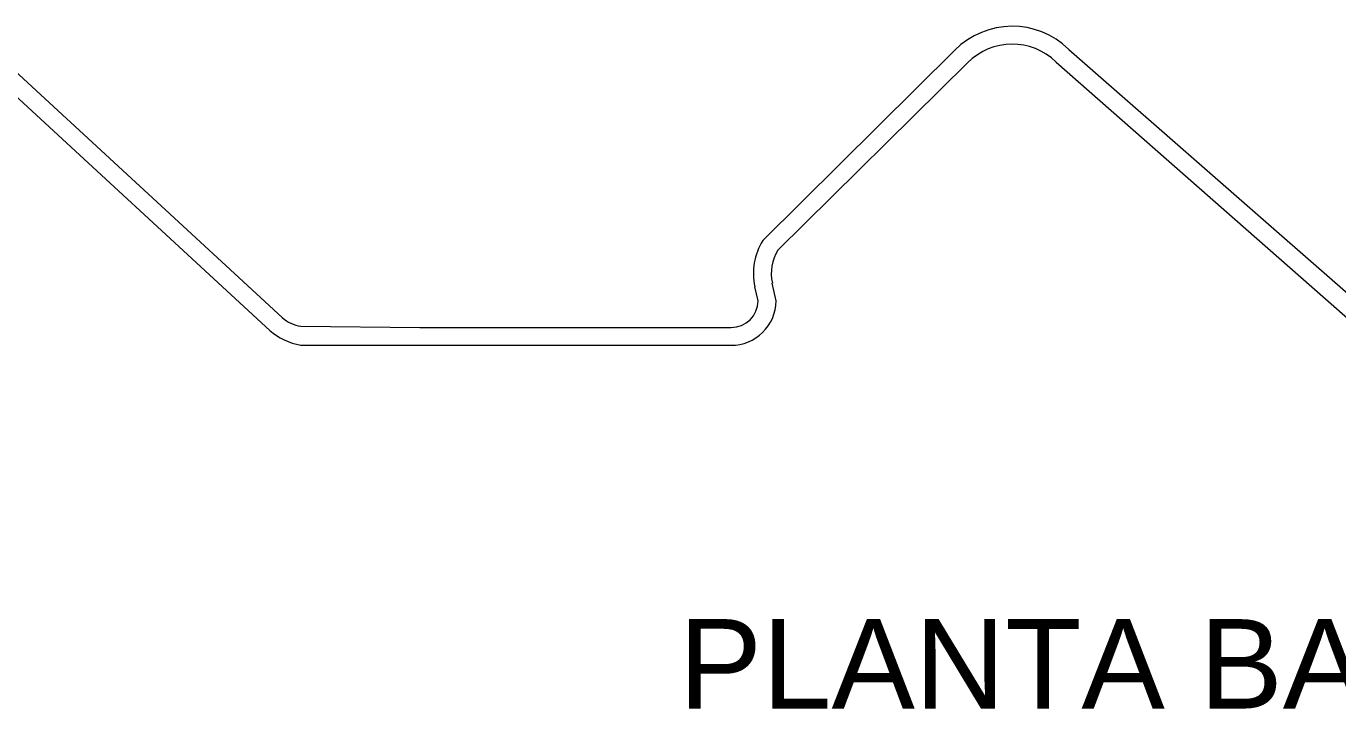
# Model space of a CAD drawing. Header units: millimetres. Extents: x 917 to 1168, y -421 to -23.
# Drawn here: x 1077.15 to 1091.81, y -370.28 to -362.64 of the extents above; entities that cross this region are included whole.
import ezdxf

# ---------------------------------------------------------------- set-up
doc = ezdxf.new("R2010")
doc.units = ezdxf.units.MM
doc.header["$LTSCALE"] = 0.1
doc.layers.get('0').update_dxf_attribs({"lineweight": 5})
doc.layers.add('CORDON H NUEVO', color=251, linetype='Continuous', lineweight=5)
doc.styles.get("Standard").update_dxf_attribs({"font": 'arial.ttf'})

msp = doc.modelspace()

# ---------------------------------------------------------------- linework, layer by layer
at = {"layer": 'CORDON H NUEVO', "lineweight": 5}
for p, q in [((1076.684, -362.827), (1080.014, -365.9)), ((1076.684, -362.827), (1080.014, -365.9)), ((1076.543, -362.969), (1079.874, -366.043)), ((1085.386, -365.039), (1087.534, -362.91)), ((1088.807, -362.901), (1093.093, -366.653)), ((1085.556, -365.145), (1087.677, -363.05)), ((1088.666, -363.043), (1092.952, -366.813)), ((1085.535, -365.713), (1085.493, -365.514)), ((1085.335, -365.712), (1085.298, -365.557)), ((1080.222, -365.996), (1081.552, -366.009)), ((1080.222, -365.996), (1081.552, -366.009)), ((1081.552, -366.009), (1085.032, -366.009)), ((1081.552, -366.009), (1085.032, -366.009)), ((1080.22, -366.209), (1081.55, -366.209)), ((1081.55, -366.209), (1085.031, -366.209))]:
    msp.add_line(p, q, dxfattribs=at)
for centre, radius, start, end in [((1088.175, -363.542), 0.9, 45.4052, 135.4052), ((1088.175, -363.542), 0.7, 45.4052, 135.4052), ((1085.982, -365.407), 0.7, 148.2851, 192.3357), ((1085.982, -365.407), 0.5, 148.2851, 192.3357), ((1085.035, -365.709), 0.5, 269.4558, 359.4558), ((1085.035, -365.709), 0.3, 269.4558, 359.4558), ((1080.268, -365.622), 0.376, 227.6575, 263.0244), ((1080.268, -365.622), 0.376, 227.6575, 263.0244), ((1080.343, -365.509), 0.71, 228.6862, 260.0718), ((1080.343, -365.509), 0.71, 228.6862, 260.0718)]:
    msp.add_arc(centre, radius, start, end, dxfattribs=at)

# ---------------------------------------------------------------- texts
at = {"color": 8, "insert": (1084.447, -369.271), "char_height": 1, "attachment_point": 1}
msp.add_mtext_dynamic_manual_height_columns('PLANTA BAJA', width=25.75024, gutter_width=12.5, heights=[0], dxfattribs=at)

doc.saveas('drawing.dxf')
